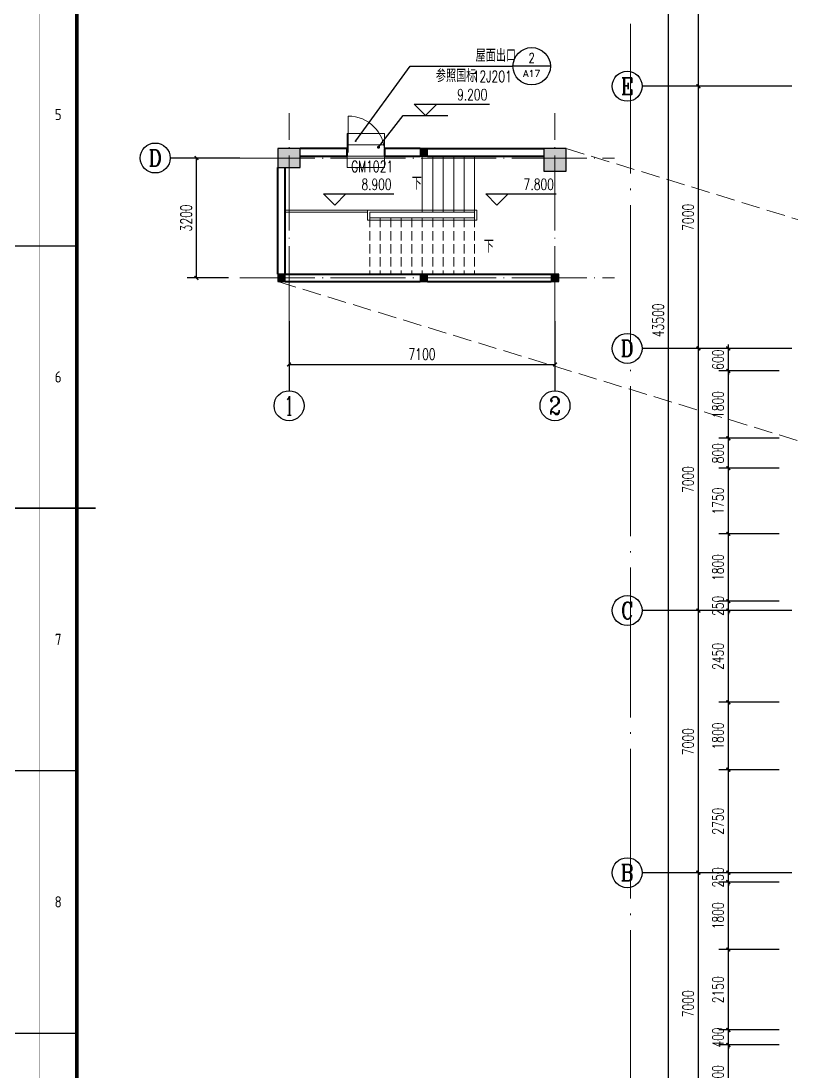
# Model space of a CAD drawing. Extents: x 238398 to 585159, y -66832 to 191741.
# Drawn here: x 483242 to 503826, y 49301 to 77339 of the extents above; entities that cross this region are included whole.
import ezdxf
from ezdxf.enums import TextEntityAlignment as Align

# ---------------------------------------------------------------- set-up
doc = ezdxf.new("R2010")
doc.units = 0
doc.header["$LTSCALE"] = 1000
doc.header["$MEASUREMENT"] = 0
doc.linetypes.add('DASH', pattern=[0.35, 0.25, -0.1])
doc.linetypes.add('DOTE', pattern=[2.42, 2, -0.2, 0.02, -0.2])
for name, color, linetype in [('AXIS', 3, 'Continuous'), ('AXIS_TEXT', 7, 'Continuous'), ('DIM_ELEV', 3, 'Continuous'), ('DIM_IDEN', 3, 'Continuous'), ('DIM_LEAD', 3, 'Continuous'), ('DIM_SYMB', 3, 'Continuous'), ('GZZ', 9, 'Continuous'), ('PUB_DIM', 76, 'Continuous'), ('WINDOW_TEXT', 7, 'Continuous')]:
    doc.layers.add(name, color=color, linetype=linetype)
for name, color, linetype, lineweight in [('COLUMN', 9, 'Continuous', 30), ('DOTE', 18, 'DOTE', 13), ('PUB_HATCH', 252, 'Continuous', 5), ('PUB_TEXT', 7, 'Continuous', 20), ('STAIR', 2, 'Continuous', 18), ('WALL', 4, 'Continuous', 40), ('WINDOW', 2, 'Continuous', 18), ('建筑虚线', 5, 'DASH', 15)]:
    doc.layers.add(name, color=color, linetype=linetype, lineweight=lineweight)
doc.styles.add('_TCH_AXIS', font='complex.shx', dxfattribs={"bigfont": 'gbcbig.shx'})
doc.styles.add('_TCH_DIM', font='SIMPLEX', dxfattribs={"bigfont": 'GBCBIG'})
doc.styles.add('_TCH_DIM_T3', font='SIMPLEX', dxfattribs={"width": 0.705882, "bigfont": 'GBCBIG'})
doc.styles.add('_TCH_LABEL', font='geditxt.shx', dxfattribs={"bigfont": 'hztxt1.shx'})
doc.styles.add('_TCH_WINDOW', font='geditxt.shx', dxfattribs={"bigfont": 'hztxt1.shx'})
doc.styles.add('COMPLEX', font='geditxt.shx')
doc.styles.get("Standard").update_dxf_attribs({"font": 'gbenor.shx', "bigfont": 'gbcbig.shx'})
doc.styles.add('TK', font='GEDITXT.SHX', dxfattribs={"width": 0.85, "height": 3.5, "bigfont": 'hztxt1.shx'})
doc.dimstyles.new('_TCH_ARCH&&100', dxfattribs={"dimtxt": 297.5, "dimasz": 100, "dimexe": 250, "dimexo": 300, "dimgap": 126.25, "dimtad": 1, "dimdec": 0, "dimzin": 0, "dimdsep": 46, "dimtxsty": '_TCH_DIM_T3', "dimblk": 'ARCHTICK', "dimcen": 0.09, "dimazin": 2, "dimtfac": 1, "dimtdec": 0, "dimtix": 1, "dimtmove": 2, "dimatfit": 3, "dimfxl": 1, "dimtolj": 1, "dimtzin": 0, "dimarcsym": 0})

# ---------------------------------------------------------------- blocks, each defined once
blk = doc.blocks.new('_AXISO')
blk.add_circle((0, 0), 0.5)
at = {"layer": 'AXIS_TEXT', "style": 'COMPLEX', "width": 1.041667}
blk.add_attdef('A', text='', height=0.56, dxfattribs=at).set_placement((-0.25, -0.28), (0.25, -0.28), align=Align.FIT)
blk = doc.blocks.new('_ArchTick')
at = {"color": 0, "linetype": 'ByBlock', "const_width": 0.4}
blk.add_lwpolyline([(-0.5, -0.5), (0.5, 0.5)], dxfattribs=at)
blk = doc.blocks.new('*D573')
at = {"layer": 'AXIS', "color": 0, "lineweight": -2, "transparency": 16777216}
for p, q in [((503526, 91096), (500276, 91096)), ((500526, 47596), (500526, 91096)), ((503526, 47596), (500276, 47596))]:
    blk.add_line(p, q, dxfattribs=at)
at = {"layer": 'Defpoints', "color": 0, "transparency": 16777216}
for p in [(500526, 91096), (503826, 91096), (503826, 47596)]:
    blk.add_point(p, dxfattribs=at)
at = {"layer": 'AXIS', "color": 0, "lineweight": -2, "transparency": 16777216, "xscale": 100, "yscale": 100, "zscale": 100}
for p, rotation in [((500526, 91096), 90), ((500526, 47596), 270)]:
    blk.add_blockref('_ArchTick', p, dxfattribs=dict(at, rotation=rotation))
at = {"layer": 'AXIS', "color": 0, "transparency": 16777216, "insert": (500251, 69346), "char_height": 297.5, "attachment_point": 5, "rotation": 90, "style": '_TCH_DIM_T3'}
blk.add_mtext('\\A1;43500', dxfattribs=at)
blk = doc.blocks.new('*D576')
at = {"layer": 'AXIS', "color": 0, "lineweight": -2, "transparency": 16777216}
for p, q in [((503526, 54596), (501076, 54596)), ((501326, 47596), (501326, 54596)), ((503526, 47596), (501076, 47596))]:
    blk.add_line(p, q, dxfattribs=at)
at = {"layer": 'Defpoints', "color": 0, "transparency": 16777216}
for p in [(501326, 54596), (503826, 54596), (503826, 47596)]:
    blk.add_point(p, dxfattribs=at)
at = {"layer": 'AXIS', "color": 0, "lineweight": -2, "transparency": 16777216, "xscale": 100, "yscale": 100, "zscale": 100}
for p, rotation in [((501326, 54596), 90), ((501326, 47596), 270)]:
    blk.add_blockref('_ArchTick', p, dxfattribs=dict(at, rotation=rotation))
at = {"layer": 'AXIS', "color": 0, "transparency": 16777216, "insert": (501051, 51096), "char_height": 297.5, "attachment_point": 5, "rotation": 90, "style": '_TCH_DIM_T3'}
blk.add_mtext('\\A1;7000', dxfattribs=at)
blk = doc.blocks.new('*D577')
at = {"layer": 'AXIS', "color": 0, "lineweight": -2, "transparency": 16777216}
for p, q in [((503526, 61596), (501076, 61596)), ((501326, 54596), (501326, 61596)), ((503526, 54596), (501076, 54596))]:
    blk.add_line(p, q, dxfattribs=at)
at = {"layer": 'Defpoints', "color": 0, "transparency": 16777216}
for p in [(501326, 61596), (503826, 61596), (503826, 54596)]:
    blk.add_point(p, dxfattribs=at)
at = {"layer": 'AXIS', "color": 0, "lineweight": -2, "transparency": 16777216, "xscale": 100, "yscale": 100, "zscale": 100}
for p, rotation in [((501326, 61596), 90), ((501326, 54596), 270)]:
    blk.add_blockref('_ArchTick', p, dxfattribs=dict(at, rotation=rotation))
at = {"layer": 'AXIS', "color": 0, "transparency": 16777216, "insert": (501051, 58096), "char_height": 297.5, "attachment_point": 5, "rotation": 90, "style": '_TCH_DIM_T3'}
blk.add_mtext('\\A1;7000', dxfattribs=at)
blk = doc.blocks.new('*D578')
at = {"layer": 'AXIS', "color": 0, "lineweight": -2, "transparency": 16777216}
for p, q in [((503526, 68596), (501076, 68596)), ((501326, 61596), (501326, 68596)), ((503526, 61596), (501076, 61596))]:
    blk.add_line(p, q, dxfattribs=at)
at = {"layer": 'Defpoints', "color": 0, "transparency": 16777216}
for p in [(501326, 68596), (503826, 68596), (503826, 61596)]:
    blk.add_point(p, dxfattribs=at)
at = {"layer": 'AXIS', "color": 0, "lineweight": -2, "transparency": 16777216, "xscale": 100, "yscale": 100, "zscale": 100}
for p, rotation in [((501326, 68596), 90), ((501326, 61596), 270)]:
    blk.add_blockref('_ArchTick', p, dxfattribs=dict(at, rotation=rotation))
at = {"layer": 'AXIS', "color": 0, "transparency": 16777216, "insert": (501051, 65096), "char_height": 297.5, "attachment_point": 5, "rotation": 90, "style": '_TCH_DIM_T3'}
blk.add_mtext('\\A1;7000', dxfattribs=at)
blk = doc.blocks.new('*D579')
at = {"layer": 'AXIS', "color": 0, "lineweight": -2, "transparency": 16777216}
for p, q in [((503526, 75596), (501076, 75596)), ((501326, 68596), (501326, 75596)), ((503526, 68596), (501076, 68596))]:
    blk.add_line(p, q, dxfattribs=at)
at = {"layer": 'Defpoints', "color": 0, "transparency": 16777216}
for p in [(501326, 75596), (503826, 75596), (503826, 68596)]:
    blk.add_point(p, dxfattribs=at)
at = {"layer": 'AXIS', "color": 0, "lineweight": -2, "transparency": 16777216, "xscale": 100, "yscale": 100, "zscale": 100}
for p, rotation in [((501326, 75596), 90), ((501326, 68596), 270)]:
    blk.add_blockref('_ArchTick', p, dxfattribs=dict(at, rotation=rotation))
at = {"layer": 'AXIS', "color": 0, "transparency": 16777216, "insert": (501051, 72096), "char_height": 297.5, "attachment_point": 5, "rotation": 90, "style": '_TCH_DIM_T3'}
blk.add_mtext('\\A1;7000', dxfattribs=at)
blk = doc.blocks.new('*D580')
at = {"layer": 'AXIS', "color": 0, "lineweight": -2, "transparency": 16777216}
for p, q in [((503526, 82596), (501076, 82596)), ((501326, 75596), (501326, 82596)), ((503526, 75596), (501076, 75596))]:
    blk.add_line(p, q, dxfattribs=at)
at = {"layer": 'Defpoints', "color": 0, "transparency": 16777216}
for p in [(501326, 82596), (503826, 82596), (503826, 75596)]:
    blk.add_point(p, dxfattribs=at)
at = {"layer": 'AXIS', "color": 0, "lineweight": -2, "transparency": 16777216, "xscale": 100, "yscale": 100, "zscale": 100}
for p, rotation in [((501326, 82596), 90), ((501326, 75596), 270)]:
    blk.add_blockref('_ArchTick', p, dxfattribs=dict(at, rotation=rotation))
at = {"layer": 'AXIS', "color": 0, "transparency": 16777216, "insert": (501051, 79096), "char_height": 297.5, "attachment_point": 5, "rotation": 90, "style": '_TCH_DIM_T3'}
blk.add_mtext('\\A1;7000', dxfattribs=at)
blk = doc.blocks.new('GEDI_WK_A1_V')
at = {"color": 3}
for p, q in [((0, 490.58), (10, 490.58)), ((584, 490.58), (594, 490.58)), ((0, 420.5), (10, 420.5)), ((584, 420.5), (594, 420.5)), ((0, 350.42), (10, 350.42)), ((584, 350.42), (594, 350.42)), ((0, 280.33), (10, 280.33)), ((584, 280.33), (594, 280.33))]:
    blk.add_line(p, q, dxfattribs=at)
for points, const_width in [([(0, 841), (0, 0), (594, 0), (594, 841)], 0.1), ([(10, 816), (10, 10), (584, 10), (584, 816)], 1)]:
    blk.add_lwpolyline(points, close=True, dxfattribs=dict(at, const_width=const_width))
at = {"color": 3, "const_width": 0.5}
for points in [[(0, 420.5), (15, 420.5)], [(579, 420.5), (594, 420.5)]]:
    blk.add_lwpolyline(points, dxfattribs=at)
at = {"color": 3}
for s, p in [('5', (5, 525.62)), ('6', (5, 455.54)), ('7', (5, 385.46)), ('8', (5, 315.38))]:
    blk.add_text(s, height=3, dxfattribs=at).set_placement(p, align=Align.MIDDLE)
blk = doc.blocks.new('CEEC_TK_A1_V')
blk.add_blockref('GEDI_WK_A1_V', (0, 0))
at = {"style": 'TK', "width": 0.85}
for tag, height, p in [('PROJECTNAME', 4.75, (529, 44)), ('PHASE', 4, (571, 44)), ('DRAWINGNAME', 4.75, (539, 31))]:
    blk.add_attdef(tag, text='', height=height, dxfattribs=at).set_placement(p, align=Align.MIDDLE_CENTER)
for tag, p, height in [('APPROVE', (416, 32.75), 3.5), ('DESIGN', (461, 32.75), 3.5), ('REVIEW1', (416, 25.75), 3.5), ('DRAW', (461, 25.75), 3.5), ('DRAWINGNUMBER', (511, 18.5), 4), ('REVIEW2', (416, 18.75), 3.5), ('PROPORTION', (461, 18.75), 3.5), ('CHECK', (416, 11.75), 3.5), ('DATE', (461, 11.75), 3.5), ('VERSION', (577, 11.75), 3.5)]:
    blk.add_attdef(tag, p, '', height=height, dxfattribs=at)
blk = doc.blocks.new('*D182')
at = {"layer": 'Defpoints', "color": 0, "transparency": 16777216}
for p in [(502126, 49996), (503780, 49996), (503780, 48196)]:
    blk.add_point(p, dxfattribs=at)
at = {"layer": 'PUB_DIM', "color": 0, "lineweight": -2, "transparency": 16777216}
for p, q in [((503480, 49996), (501876, 49996)), ((502126, 48196), (502126, 49996)), ((503480, 48196), (501876, 48196))]:
    blk.add_line(p, q, dxfattribs=at)
at = {"layer": 'PUB_DIM', "color": 0, "lineweight": -2, "transparency": 16777216, "xscale": 100, "yscale": 100, "zscale": 100}
for p, rotation in [((502126, 49996), 90), ((502126, 48196), 270)]:
    blk.add_blockref('_ArchTick', p, dxfattribs=dict(at, rotation=rotation))
at = {"layer": 'PUB_DIM', "color": 0, "transparency": 16777216, "insert": (501851, 49096), "char_height": 297.5, "attachment_point": 5, "rotation": 90, "style": '_TCH_DIM_T3'}
blk.add_mtext('\\A1;1800', dxfattribs=at)
blk = doc.blocks.new('*D183')
at = {"layer": 'Defpoints', "color": 0, "transparency": 16777216}
for p in [(502126, 50396), (503780, 50396), (503780, 49996)]:
    blk.add_point(p, dxfattribs=at)
at = {"layer": 'PUB_DIM', "color": 0, "lineweight": -2, "transparency": 16777216}
for p, q in [((502126, 50396), (502126, 50496)), ((503480, 50396), (501876, 50396)), ((502126, 49996), (502126, 50396)), ((503480, 49996), (501876, 49996)), ((502126, 49996), (502126, 49896))]:
    blk.add_line(p, q, dxfattribs=at)
at = {"layer": 'PUB_DIM', "color": 0, "lineweight": -2, "transparency": 16777216, "xscale": 100, "yscale": 100, "zscale": 100}
for p, rotation in [((502126, 50396), 270), ((502126, 49996), 90)]:
    blk.add_blockref('_ArchTick', p, dxfattribs=dict(at, rotation=rotation))
at = {"layer": 'PUB_DIM', "color": 0, "transparency": 16777216, "insert": (501851, 50196), "char_height": 297.5, "attachment_point": 5, "rotation": 90, "style": '_TCH_DIM_T3'}
blk.add_mtext('\\A1;400', dxfattribs=at)
blk = doc.blocks.new('*D184')
at = {"layer": 'Defpoints', "color": 0, "transparency": 16777216}
for p in [(502126, 52546), (503780, 52546), (503780, 50396)]:
    blk.add_point(p, dxfattribs=at)
at = {"layer": 'PUB_DIM', "color": 0, "lineweight": -2, "transparency": 16777216}
for p, q in [((503480, 52546), (501876, 52546)), ((502126, 50396), (502126, 52546)), ((503480, 50396), (501876, 50396))]:
    blk.add_line(p, q, dxfattribs=at)
at = {"layer": 'PUB_DIM', "color": 0, "lineweight": -2, "transparency": 16777216, "xscale": 100, "yscale": 100, "zscale": 100}
for p, rotation in [((502126, 52546), 90), ((502126, 50396), 270)]:
    blk.add_blockref('_ArchTick', p, dxfattribs=dict(at, rotation=rotation))
at = {"layer": 'PUB_DIM', "color": 0, "transparency": 16777216, "insert": (501851, 51471), "char_height": 297.5, "attachment_point": 5, "rotation": 90, "style": '_TCH_DIM_T3'}
blk.add_mtext('\\A1;2150', dxfattribs=at)
blk = doc.blocks.new('*D185')
at = {"layer": 'Defpoints', "color": 0, "transparency": 16777216}
for p in [(502126, 54346), (503780, 54346), (503780, 52546)]:
    blk.add_point(p, dxfattribs=at)
at = {"layer": 'PUB_DIM', "color": 0, "lineweight": -2, "transparency": 16777216}
for p, q in [((503480, 54346), (501876, 54346)), ((502126, 52546), (502126, 54346)), ((503480, 52546), (501876, 52546))]:
    blk.add_line(p, q, dxfattribs=at)
at = {"layer": 'PUB_DIM', "color": 0, "lineweight": -2, "transparency": 16777216, "xscale": 100, "yscale": 100, "zscale": 100}
for p, rotation in [((502126, 54346), 90), ((502126, 52546), 270)]:
    blk.add_blockref('_ArchTick', p, dxfattribs=dict(at, rotation=rotation))
at = {"layer": 'PUB_DIM', "color": 0, "transparency": 16777216, "insert": (501851, 53446), "char_height": 297.5, "attachment_point": 5, "rotation": 90, "style": '_TCH_DIM_T3'}
blk.add_mtext('\\A1;1800', dxfattribs=at)
blk = doc.blocks.new('*D186')
at = {"layer": 'Defpoints', "color": 0, "transparency": 16777216}
for p in [(502126, 54596), (503780, 54596), (503780, 54346)]:
    blk.add_point(p, dxfattribs=at)
at = {"layer": 'PUB_DIM', "color": 0, "lineweight": -2, "transparency": 16777216}
for p, q in [((502126, 54596), (502126, 54696)), ((503480, 54596), (501876, 54596)), ((502126, 54346), (502126, 54596)), ((503480, 54346), (501876, 54346)), ((502126, 54346), (502126, 54246))]:
    blk.add_line(p, q, dxfattribs=at)
at = {"layer": 'PUB_DIM', "color": 0, "lineweight": -2, "transparency": 16777216, "xscale": 100, "yscale": 100, "zscale": 100}
for p, rotation in [((502126, 54596), 270), ((502126, 54346), 90)]:
    blk.add_blockref('_ArchTick', p, dxfattribs=dict(at, rotation=rotation))
at = {"layer": 'PUB_DIM', "color": 0, "transparency": 16777216, "insert": (501851, 54471), "char_height": 297.5, "attachment_point": 5, "rotation": 90, "style": '_TCH_DIM_T3'}
blk.add_mtext('\\A1;250', dxfattribs=at)
blk = doc.blocks.new('*D187')
at = {"layer": 'Defpoints', "color": 0, "transparency": 16777216}
for p in [(502126, 57346), (503780, 57346), (503780, 54596)]:
    blk.add_point(p, dxfattribs=at)
at = {"layer": 'PUB_DIM', "color": 0, "lineweight": -2, "transparency": 16777216}
for p, q in [((503480, 57346), (501876, 57346)), ((502126, 54596), (502126, 57346)), ((503480, 54596), (501876, 54596))]:
    blk.add_line(p, q, dxfattribs=at)
at = {"layer": 'PUB_DIM', "color": 0, "lineweight": -2, "transparency": 16777216, "xscale": 100, "yscale": 100, "zscale": 100}
for p, rotation in [((502126, 57346), 90), ((502126, 54596), 270)]:
    blk.add_blockref('_ArchTick', p, dxfattribs=dict(at, rotation=rotation))
at = {"layer": 'PUB_DIM', "color": 0, "transparency": 16777216, "insert": (501851, 55971), "char_height": 297.5, "attachment_point": 5, "rotation": 90, "style": '_TCH_DIM_T3'}
blk.add_mtext('\\A1;2750', dxfattribs=at)
blk = doc.blocks.new('*D188')
at = {"layer": 'Defpoints', "color": 0, "transparency": 16777216}
for p in [(502126, 59146), (503780, 59146), (503780, 57346)]:
    blk.add_point(p, dxfattribs=at)
at = {"layer": 'PUB_DIM', "color": 0, "lineweight": -2, "transparency": 16777216}
for p, q in [((503480, 59146), (501876, 59146)), ((502126, 57346), (502126, 59146)), ((503480, 57346), (501876, 57346))]:
    blk.add_line(p, q, dxfattribs=at)
at = {"layer": 'PUB_DIM', "color": 0, "lineweight": -2, "transparency": 16777216, "xscale": 100, "yscale": 100, "zscale": 100}
for p, rotation in [((502126, 59146), 90), ((502126, 57346), 270)]:
    blk.add_blockref('_ArchTick', p, dxfattribs=dict(at, rotation=rotation))
at = {"layer": 'PUB_DIM', "color": 0, "transparency": 16777216, "insert": (501851, 58246), "char_height": 297.5, "attachment_point": 5, "rotation": 90, "style": '_TCH_DIM_T3'}
blk.add_mtext('\\A1;1800', dxfattribs=at)
blk = doc.blocks.new('*D189')
at = {"layer": 'Defpoints', "color": 0, "transparency": 16777216}
for p in [(502126, 61596), (503780, 61596), (503780, 59146)]:
    blk.add_point(p, dxfattribs=at)
at = {"layer": 'PUB_DIM', "color": 0, "lineweight": -2, "transparency": 16777216}
for p, q in [((503480, 61596), (501876, 61596)), ((502126, 59146), (502126, 61596)), ((503480, 59146), (501876, 59146))]:
    blk.add_line(p, q, dxfattribs=at)
at = {"layer": 'PUB_DIM', "color": 0, "lineweight": -2, "transparency": 16777216, "xscale": 100, "yscale": 100, "zscale": 100}
for p, rotation in [((502126, 61596), 90), ((502126, 59146), 270)]:
    blk.add_blockref('_ArchTick', p, dxfattribs=dict(at, rotation=rotation))
at = {"layer": 'PUB_DIM', "color": 0, "transparency": 16777216, "insert": (501851, 60371), "char_height": 297.5, "attachment_point": 5, "rotation": 90, "style": '_TCH_DIM_T3'}
blk.add_mtext('\\A1;2450', dxfattribs=at)
blk = doc.blocks.new('*D190')
at = {"layer": 'Defpoints', "color": 0, "transparency": 16777216}
for p in [(502126, 61846), (503780, 61846), (503780, 61596)]:
    blk.add_point(p, dxfattribs=at)
at = {"layer": 'PUB_DIM', "color": 0, "lineweight": -2, "transparency": 16777216}
for p, q in [((503480, 61846), (501876, 61846)), ((502126, 61846), (502126, 61946)), ((502126, 61596), (502126, 61846)), ((503480, 61596), (501876, 61596)), ((502126, 61596), (502126, 61496))]:
    blk.add_line(p, q, dxfattribs=at)
at = {"layer": 'PUB_DIM', "color": 0, "lineweight": -2, "transparency": 16777216, "xscale": 100, "yscale": 100, "zscale": 100}
for p, rotation in [((502126, 61846), 270), ((502126, 61596), 90)]:
    blk.add_blockref('_ArchTick', p, dxfattribs=dict(at, rotation=rotation))
at = {"layer": 'PUB_DIM', "color": 0, "transparency": 16777216, "insert": (501851, 61721), "char_height": 297.5, "attachment_point": 5, "rotation": 90, "style": '_TCH_DIM_T3'}
blk.add_mtext('\\A1;250', dxfattribs=at)
blk = doc.blocks.new('*D191')
at = {"layer": 'Defpoints', "color": 0, "transparency": 16777216}
for p in [(502126, 63646), (503780, 63646), (503780, 61846)]:
    blk.add_point(p, dxfattribs=at)
at = {"layer": 'PUB_DIM', "color": 0, "lineweight": -2, "transparency": 16777216}
for p, q in [((503480, 63646), (501876, 63646)), ((502126, 61846), (502126, 63646)), ((503480, 61846), (501876, 61846))]:
    blk.add_line(p, q, dxfattribs=at)
at = {"layer": 'PUB_DIM', "color": 0, "lineweight": -2, "transparency": 16777216, "xscale": 100, "yscale": 100, "zscale": 100}
for p, rotation in [((502126, 63646), 90), ((502126, 61846), 270)]:
    blk.add_blockref('_ArchTick', p, dxfattribs=dict(at, rotation=rotation))
at = {"layer": 'PUB_DIM', "color": 0, "transparency": 16777216, "insert": (501851, 62746), "char_height": 297.5, "attachment_point": 5, "rotation": 90, "style": '_TCH_DIM_T3'}
blk.add_mtext('\\A1;1800', dxfattribs=at)
blk = doc.blocks.new('*D192')
at = {"layer": 'Defpoints', "color": 0, "transparency": 16777216}
for p in [(502126, 65396), (503780, 65396), (503780, 63646)]:
    blk.add_point(p, dxfattribs=at)
at = {"layer": 'PUB_DIM', "color": 0, "lineweight": -2, "transparency": 16777216}
for p, q in [((503480, 65396), (501876, 65396)), ((502126, 63646), (502126, 65396)), ((503480, 63646), (501876, 63646))]:
    blk.add_line(p, q, dxfattribs=at)
at = {"layer": 'PUB_DIM', "color": 0, "lineweight": -2, "transparency": 16777216, "xscale": 100, "yscale": 100, "zscale": 100}
for p, rotation in [((502126, 65396), 90), ((502126, 63646), 270)]:
    blk.add_blockref('_ArchTick', p, dxfattribs=dict(at, rotation=rotation))
at = {"layer": 'PUB_DIM', "color": 0, "transparency": 16777216, "insert": (501851, 64521), "char_height": 297.5, "attachment_point": 5, "rotation": 90, "style": '_TCH_DIM_T3'}
blk.add_mtext('\\A1;1750', dxfattribs=at)
blk = doc.blocks.new('*D193')
at = {"layer": 'Defpoints', "color": 0, "transparency": 16777216}
for p in [(502126, 66196), (503780, 66196), (503780, 65396)]:
    blk.add_point(p, dxfattribs=at)
at = {"layer": 'PUB_DIM', "color": 0, "lineweight": -2, "transparency": 16777216}
for p, q in [((503480, 66196), (501876, 66196)), ((502126, 65396), (502126, 66196)), ((503480, 65396), (501876, 65396))]:
    blk.add_line(p, q, dxfattribs=at)
at = {"layer": 'PUB_DIM', "color": 0, "lineweight": -2, "transparency": 16777216, "xscale": 100, "yscale": 100, "zscale": 100}
for p, rotation in [((502126, 66196), 90), ((502126, 65396), 270)]:
    blk.add_blockref('_ArchTick', p, dxfattribs=dict(at, rotation=rotation))
at = {"layer": 'PUB_DIM', "color": 0, "transparency": 16777216, "insert": (501851, 65796), "char_height": 297.5, "attachment_point": 5, "rotation": 90, "style": '_TCH_DIM_T3'}
blk.add_mtext('\\A1;800', dxfattribs=at)
blk = doc.blocks.new('*D194')
at = {"layer": 'Defpoints', "color": 0, "transparency": 16777216}
for p in [(502126, 67996), (503780, 67996), (503780, 66196)]:
    blk.add_point(p, dxfattribs=at)
at = {"layer": 'PUB_DIM', "color": 0, "lineweight": -2, "transparency": 16777216}
for p, q in [((503480, 67996), (501876, 67996)), ((502126, 66196), (502126, 67996)), ((503480, 66196), (501876, 66196))]:
    blk.add_line(p, q, dxfattribs=at)
at = {"layer": 'PUB_DIM', "color": 0, "lineweight": -2, "transparency": 16777216, "xscale": 100, "yscale": 100, "zscale": 100}
for p, rotation in [((502126, 67996), 90), ((502126, 66196), 270)]:
    blk.add_blockref('_ArchTick', p, dxfattribs=dict(at, rotation=rotation))
at = {"layer": 'PUB_DIM', "color": 0, "transparency": 16777216, "insert": (501851, 67096), "char_height": 297.5, "attachment_point": 5, "rotation": 90, "style": '_TCH_DIM_T3'}
blk.add_mtext('\\A1;1800', dxfattribs=at)
blk = doc.blocks.new('*D195')
at = {"layer": 'Defpoints', "color": 0, "transparency": 16777216}
for p in [(502126, 68596), (503780, 68596), (503780, 67996)]:
    blk.add_point(p, dxfattribs=at)
at = {"layer": 'PUB_DIM', "color": 0, "lineweight": -2, "transparency": 16777216}
for p, q in [((502126, 68596), (502126, 68696)), ((503480, 68596), (501876, 68596)), ((502126, 67996), (502126, 68596)), ((503480, 67996), (501876, 67996)), ((502126, 67996), (502126, 67896))]:
    blk.add_line(p, q, dxfattribs=at)
at = {"layer": 'PUB_DIM', "color": 0, "lineweight": -2, "transparency": 16777216, "xscale": 100, "yscale": 100, "zscale": 100}
for p, rotation in [((502126, 68596), 270), ((502126, 67996), 90)]:
    blk.add_blockref('_ArchTick', p, dxfattribs=dict(at, rotation=rotation))
at = {"layer": 'PUB_DIM', "color": 0, "transparency": 16777216, "insert": (501851, 68296), "char_height": 297.5, "attachment_point": 5, "rotation": 90, "style": '_TCH_DIM_T3'}
blk.add_mtext('\\A1;600', dxfattribs=at)
blk = doc.blocks.new('*D196')
at = {"layer": 'AXIS', "color": 0, "lineweight": -2, "transparency": 16777216}
for p, q in [((490398, 69027), (490398, 67916)), ((497498, 69027), (497498, 67916)), ((490398, 68166), (497498, 68166))]:
    blk.add_line(p, q, dxfattribs=at)
at = {"layer": 'Defpoints', "color": 0, "transparency": 16777216}
for p in [(490398, 69327), (497498, 69327), (497498, 68166)]:
    blk.add_point(p, dxfattribs=at)
at = {"layer": 'AXIS', "color": 0, "lineweight": -2, "transparency": 16777216, "xscale": 100, "yscale": 100, "zscale": 100, "rotation": 180}
blk.add_blockref('_ArchTick', (490398, 68166), dxfattribs=at)
at = {"layer": 'AXIS', "color": 0, "lineweight": -2, "transparency": 16777216, "xscale": 100, "yscale": 100, "zscale": 100}
blk.add_blockref('_ArchTick', (497498, 68166), dxfattribs=at)
at = {"layer": 'AXIS', "color": 0, "transparency": 16777216, "insert": (493948, 68441), "char_height": 297.5, "attachment_point": 5, "style": '_TCH_DIM_T3'}
blk.add_mtext('\\A1;7100', dxfattribs=at)
blk = doc.blocks.new('*D232')
at = {"layer": 'AXIS', "color": 0, "lineweight": -2, "transparency": 16777216}
for p, q in [((488785, 73680), (487675, 73680)), ((487925, 70480), (487925, 73680)), ((488785, 70480), (487675, 70480))]:
    blk.add_line(p, q, dxfattribs=at)
at = {"layer": 'Defpoints', "color": 0, "transparency": 16777216}
for p in [(487925, 73680), (489085, 73680), (489085, 70480)]:
    blk.add_point(p, dxfattribs=at)
at = {"layer": 'AXIS', "color": 0, "lineweight": -2, "transparency": 16777216, "xscale": 100, "yscale": 100, "zscale": 100}
for p, rotation in [((487925, 73680), 90), ((487925, 70480), 270)]:
    blk.add_blockref('_ArchTick', p, dxfattribs=dict(at, rotation=rotation))
at = {"layer": 'AXIS', "color": 0, "transparency": 16777216, "insert": (487650, 72080), "char_height": 297.5, "attachment_point": 5, "rotation": 90, "style": '_TCH_DIM_T3'}
blk.add_mtext('\\A1;3200', dxfattribs=at)
blk = doc.blocks.new('_FZH')
blk.add_lwpolyline([(-0.5, -0.5), (0.5, -0.5), (0.5, 0.5), (-0.5, 0.5)], close=True)
at = {"layer": 'PUB_HATCH'}
blk.add_solid([(-0.5, -0.5), (0.5, -0.5), (-0.5, 0.5), (0.5, 0.5)], dxfattribs=at)
blk = doc.blocks.new('$DorLib2D$00000003')
blk.add_line((0.47, 0), (0.47, 0.97))
at = {"lineweight": 13}
blk.add_arc((0.47, 0), 0.97, 90, 180, dxfattribs=at)
blk = doc.blocks.new('zw3')
at = {"layer": 'AXIS'}
for p, q in [((503825.6, 75596.1), (499825.6, 75596.1)), ((503825.6, 68596.1), (499825.6, 68596.1)), ((503825.6, 61596.1), (499825.6, 61596.1)), ((503825.6, 54596.1), (499825.6, 54596.1))]:
    blk.add_line(p, q, dxfattribs=at)
at = {"layer": 'DOTE', "ltscale": 2}
blk.add_line((499514, 96624.2), (499514, 38833.1), dxfattribs=at)
at = {"layer": 'AXIS'}
ref = blk.add_blockref('_AXISO', (499425.6, 75596.1), dxfattribs=dict(at, xscale=800, yscale=800, zscale=800))
ref.add_attrib('A', 'E', dxfattribs={"layer": 'AXIS_TEXT', "height": 445.4, "style": '_TCH_AXIS'}).set_placement((499255.9, 75373.4), (499595.3, 75373.4), align=Align.FIT)
ref = blk.add_blockref('_AXISO', (499425.6, 68596.1), dxfattribs=dict(at, xscale=800, yscale=800, zscale=800))
ref.add_attrib('A', 'D', dxfattribs={"layer": 'AXIS_TEXT', "height": 435.3, "style": '_TCH_AXIS'}).set_placement((499249.4, 68378.5), (499601.7, 68378.5), align=Align.FIT)
ref = blk.add_blockref('_AXISO', (499425.6, 61596.1), dxfattribs=dict(at, xscale=800, yscale=800, zscale=800))
ref.add_attrib('A', 'C', dxfattribs={"layer": 'AXIS_TEXT', "height": 455.7, "style": '_TCH_AXIS'}).set_placement((499262.8, 61368.3), (499588.3, 61368.3), align=Align.FIT)
ref = blk.add_blockref('_AXISO', (499425.6, 54596.1), dxfattribs=dict(at, xscale=800, yscale=800, zscale=800))
ref.add_attrib('A', 'B', dxfattribs={"layer": 'AXIS_TEXT', "height": 435.3, "style": '_TCH_AXIS'}).set_placement((499249.4, 54378.5), (499601.7, 54378.5), align=Align.FIT)
for p1, p2, distance, picture, middle in [((503825.6, 47596.1), (503825.6, 91096.1), 3300, '*D573', (500250.6, 69346.1)), ((503825.6, 75596.1), (503825.6, 82596.1), 2500, '*D580', (501050.6, 79096.1)), ((503825.6, 68596.1), (503825.6, 75596.1), 2500, '*D579', (501050.6, 72096.1)), ((503825.6, 61596.1), (503825.6, 68596.1), 2500, '*D578', (501050.6, 65096.1)), ((503825.6, 54596.1), (503825.6, 61596.1), 2500, '*D577', (501050.6, 58096.1)), ((503825.6, 47596.1), (503825.6, 54596.1), 2500, '*D576', (501050.6, 51096.1))]:
    dim = blk.add_aligned_dim(p1=p1, p2=p2, distance=distance, dimstyle='_TCH_ARCH&&100', dxfattribs=at)
    dim.commit()
    dim.dimension.update_dxf_attribs({"geometry": picture, "text_midpoint": middle})

msp = doc.modelspace()

# ---------------------------------------------------------------- hatches: boundary and pattern name
at = {"layer": 'PUB_HATCH'}
for points in [[(490698.2, 73430.2), (490698.2, 73930.2), (490098.2, 73930.2), (490098.2, 73430.2)], [(497798.2, 73330.2), (497798.2, 73930.2), (497198.2, 73930.2), (497198.2, 73330.2)]]:
    msp.add_hatch(color=256, dxfattribs=at).paths.add_polyline_path(points)

# ---------------------------------------------------------------- linework, layer by layer
at = {"layer": 'AXIS'}
for p, q in [((489085.2, 73680.2), (487224.8, 73680.2)), ((490398.2, 69326.9), (490398.2, 67466.5)), ((497498.2, 69326.9), (497498.2, 67466.5))]:
    msp.add_line(p, q, dxfattribs=at)
for centre in [(486824.8, 73680.2), (490398.2, 67066.5), (497498.2, 67066.5)]:
    msp.add_circle(centre, 400, dxfattribs=at)
at = {"layer": 'COLUMN'}
for p, q in [((490698.2, 73930.2), (490098.2, 73930.2)), ((490098.2, 73930.2), (490098.2, 73430.2)), ((490698.2, 73430.2), (490698.2, 73930.2)), ((497798.2, 73930.2), (497198.2, 73930.2)), ((497198.2, 73930.2), (497198.2, 73330.2)), ((497798.2, 73330.2), (497798.2, 73930.2)), ((490098.2, 73430.2), (490698.2, 73430.2)), ((497198.2, 73330.2), (497798.2, 73330.2))]:
    msp.add_line(p, q, dxfattribs=at)
at = {"layer": 'DIM_ELEV'}
for p, q in [((494039.7, 74817.6), (493739.7, 75117.6)), ((493739.7, 75117.6), (495753.2, 75117.6)), ((494039.7, 74817.6), (494339.7, 75117.6)), ((491616.7, 72422.5), (491316.7, 72722.5)), ((491316.7, 72722.5), (493197.9, 72722.5)), ((491616.7, 72422.5), (491916.7, 72722.5)), ((495948.7, 72422.5), (495648.7, 72722.5)), ((495648.7, 72722.5), (497529.8, 72722.5)), ((495948.7, 72422.5), (496248.7, 72722.5))]:
    msp.add_line(p, q, dxfattribs=at)
at = {"layer": 'DIM_IDEN'}
for p, q in [((492184, 74136.8), (493629.5, 76130)), ((493629.5, 76130), (496376, 76130)), ((497376, 76130), (496376, 76130))]:
    msp.add_line(p, q, dxfattribs=at)
for centre, radius in [((496876, 76130), 500), ((492178.6, 74129.3), 9.34)]:
    msp.add_circle(centre, radius, dxfattribs=at)
at = {"layer": 'DIM_LEAD'}
for p, q in [((492787.2, 73967.6), (493445.2, 74817.6)), ((493445.2, 74817.6), (494634.2, 74817.6))]:
    msp.add_line(p, q, dxfattribs=at)
at = {"layer": 'DIM_LEAD', "const_width": 40}
msp.add_lwpolyline([(492775, 73951.8, 1), (492799.5, 73983.4, 1)], format="xyb", close=True, dxfattribs=at)
at = {"layer": 'DIM_SYMB'}
msp.add_lwpolyline([(493968.5, 73010.2, 0, 0, 0), (495053.2, 73010.2, 80, 0, 0), (495353.2, 73010.2, 0, 0, 0)], format="xyseb", dxfattribs=at)
at = {"layer": 'DIM_SYMB', "linetype": 'DASH'}
msp.add_lwpolyline([(495493.2, 71330.2, 0, 0, 0), (491425.7, 71330.2, 0, 0, 0), (491425.7, 71515.8, 0, 0, 0), (491425.7, 71930.2, 80, 0, 0), (491425.7, 72230.2, 0, 0, 0)], format="xyseb", dxfattribs=at)
at = {"layer": 'DOTE'}
msp.add_line((489085.2, 73680.2), (499090.7, 73680.2), dxfattribs=at)
at = {"layer": 'DOTE', "color": 149}
msp.add_line((489085.2, 70480.2), (499090.7, 70480.2), dxfattribs=at)
at = {"layer": 'DOTE'}
for points in [[(490398.2, 69326.9), (490398.2, 74879.7)], [(497498.2, 69326.9), (497498.2, 74879.7)]]:
    msp.add_lwpolyline(points, dxfattribs=at)
at = {"layer": 'STAIR'}
for p, q in [((493953.2, 72230.2), (493953.2, 73730.2)), ((495353.2, 73730.2), (494098.2, 73730.2)), ((494233.2, 72230.2), (494233.2, 73730.2)), ((494513.2, 72230.2), (494513.2, 73730.2)), ((494793.2, 72230.2), (494793.2, 73730.2)), ((495073.2, 72230.2), (495073.2, 73730.2)), ((495353.2, 72230.2), (495353.2, 73730.2)), ((495353.2, 72290.2), (492493.2, 72290.2)), ((492493.2, 72290.2), (492493.2, 72020.2)), ((495353.2, 72230.2), (492553.2, 72230.2)), ((492553.2, 72230.2), (492553.2, 72080.2)), ((492553.2, 72080.2), (495353.2, 72080.2)), ((495353.2, 72230.2), (493953.2, 72230.2)), ((495353.2, 72080.2), (495353.2, 72290.2)), ((495353.2, 72230.2), (495353.2, 72290.2)), ((495353.2, 72290.2), (495413.2, 72290.2)), ((495353.2, 72230.2), (495353.2, 72080.2)), ((495413.2, 72020.2), (495413.2, 72290.2)), ((492493.2, 72020.2), (495413.2, 72020.2))]:
    msp.add_line(p, q, dxfattribs=at)
at = {"layer": 'STAIR', "linetype": 'DASH'}
for p, q in [((492553.2, 72080.2), (495353.2, 72080.2)), ((492553.2, 72080.2), (492553.2, 70580.2)), ((492833.2, 72080.2), (492833.2, 70580.2)), ((493113.2, 72080.2), (493113.2, 70580.2)), ((493393.2, 72080.2), (493393.2, 70580.2)), ((493673.2, 72080.2), (493673.2, 70580.2)), ((493953.2, 72080.2), (493953.2, 70580.2)), ((494233.2, 72080.2), (494233.2, 70580.2)), ((494513.2, 72080.2), (494513.2, 70580.2)), ((494793.2, 72080.2), (494793.2, 70580.2)), ((495073.2, 72080.2), (495073.2, 70580.2)), ((495353.2, 72080.2), (495353.2, 70580.2)), ((492553.2, 70580.2), (495353.2, 70580.2))]:
    msp.add_line(p, q, dxfattribs=at)
at = {"layer": 'STAIR'}
for points in [[(491948.2, 74030.2), (491948.2, 74330.2), (492948.2, 74330.2), (492948.2, 74030.2)], [(491948.2, 73730.2), (491948.2, 74030.2), (492948.2, 74030.2), (492948.2, 73730.2)], [(491948.2, 73430.2), (491948.2, 73730.2), (492948.2, 73730.2), (492948.2, 73430.2)]]:
    msp.add_lwpolyline(points, close=True, dxfattribs=at)
for points in [[(490298.2, 73430.2), (490298.2, 72290.2)], [(490398.2, 73430.2), (490398.2, 72290.2)], [(490298.2, 72290.2), (492493.2, 72290.2)], [(492493.2, 72230.2), (490298.2, 72230.2)]]:
    msp.add_lwpolyline(points, dxfattribs=at)
at = {"layer": 'WALL'}
for p, q in [((491948.2, 73930.2), (490698.2, 73930.2)), ((491948.2, 73730.2), (491948.2, 73930.2)), ((493898.2, 73930.2), (492948.2, 73930.2)), ((492948.2, 73930.2), (492948.2, 73730.2)), ((494098.2, 73930.2), (497198.2, 73930.2)), ((490698.2, 73730.2), (491948.2, 73730.2)), ((492948.2, 73730.2), (493898.2, 73730.2)), ((494098.2, 73730.2), (497198.2, 73730.2)), ((490098.2, 70580.2), (490098.2, 73430.2)), ((490298.2, 70580.2), (490298.2, 73430.2)), ((490298.2, 70580.2), (493898.2, 70580.2)), ((490298.2, 70380.2), (493898.2, 70380.2)), ((494098.2, 70580.2), (497398.2, 70580.2)), ((494098.2, 70380.2), (497398.2, 70380.2))]:
    msp.add_line(p, q, dxfattribs=at)
at = {"layer": '建筑虚线', "ltscale": 2}
for points in [[(497798.2, 73930.2), (514414, 68846.1)], [(490098.2, 70380.2), (506714, 65296.1)]]:
    msp.add_lwpolyline(points, dxfattribs=at)

# ---------------------------------------------------------------- block references
at = {"xscale": 100, "yscale": 100, "zscale": 100}
for p in [(424334.5, 22280.2), (483734.5, 22280.2)]:
    msp.add_blockref('CEEC_TK_A1_V', p, dxfattribs=at)
msp.add_blockref('zw3', (0, 0))
at = {"layer": 'GZZ', "xscale": 200, "yscale": 200, "zscale": 200}
for p in [(493998.2, 73830.2), (490198.2, 70480.2), (493998.2, 70480.2), (497498.2, 70480.2)]:
    msp.add_blockref('_FZH', p, dxfattribs=at)
at = {"layer": 'WINDOW'}
ref = msp.add_blockref('$DorLib2D$00000003', (492448.2, 73830.2), dxfattribs=dict(at, xscale=-1000, yscale=1000, zscale=-1000))
ref.add_attrib('A', 'GM1021', (492052.7, 73306.4), dxfattribs={"layer": 'WINDOW_TEXT', "height": 297.5, "style": '_TCH_WINDOW', "width": 0.705882})

# ---------------------------------------------------------------- texts
at = {"layer": 'AXIS_TEXT', "style": '_TCH_AXIS'}
for s, height, p, p2 in [('D', 435.3, (486648.7, 73462.6), (487001, 73462.6)), ('1', 514.7, (490287.9, 66809.1), (490508.5, 66809.1)), ('2', 465.9, (497342.9, 66833.5), (497653.6, 66833.5))]:
    msp.add_text(s, height=height, dxfattribs=at).set_placement(p, p2, align=Align.FIT)
at = {"layer": 'PUB_TEXT', "style": '_TCH_DIM'}
for s, height, p in [('屋面出口', 337.59, (495377.3, 76249.8)), ('参照国标', 337.59, (494318, 75708.5)), ('下', 337.6, (493673.6, 72835.2))]:
    msp.add_text(s, height=height, dxfattribs=at).set_placement(p)
at = {"layer": 'PUB_TEXT', "style": '_TCH_LABEL', "width": 1.428571}
for s, height, p, p2 in [('2', 261, (496789, 76222.5), (496963, 76222.5)), ('A17', 177.3, (496648, 75845.6), (497103.9, 75845.6))]:
    msp.add_text(s, height=height, dxfattribs=at).set_placement(p, p2, align=Align.FIT)
at = {"layer": 'PUB_TEXT', "style": '_TCH_DIM', "width": 0.705882}
for s, p in [('12J201', (495301, 75708.5)), ('9.200', (494883.2, 75222.6)), ('8.900', (492327.9, 72827.5)), ('7.800', (496659.8, 72827.5))]:
    msp.add_text(s, height=297.5, dxfattribs=at).set_placement(p)
at = {"layer": 'PUB_TEXT', "linetype": 'DASH', "style": '_TCH_DIM'}
msp.add_text('下', height=337.6, dxfattribs=at).set_placement((495598.2, 71155.2))

# ---------------------------------------------------------------- dimensions: what is measured, and where the dimension line sits
at = {"layer": 'AXIS'}
for p1, p2, distance, picture, middle in [((489085.2, 70480.2), (489085.2, 73680.2), 1160.4, '*D232', (487649.8, 72080.2)), ((490398.2, 69326.9), (497498.2, 69326.9), -1160.4, '*D196', (493948.2, 68441.5))]:
    dim = msp.add_aligned_dim(p1=p1, p2=p2, distance=distance, dimstyle='_TCH_ARCH&&100', dxfattribs=at)
    dim.commit()
    dim.dimension.update_dxf_attribs({"geometry": picture, "text_midpoint": middle})
at = {"layer": 'PUB_DIM'}
for p1, p2, picture, middle in [((503779.7, 67996.3), (503779.7, 68596.1), '*D195', (501850.6, 68296.2)), ((503779.7, 66196.3), (503779.7, 67996.3), '*D194', (501850.6, 67096.3)), ((503779.7, 65396.1), (503779.7, 66196.3), '*D193', (501850.6, 65796.2)), ((503779.7, 63646.1), (503779.7, 65396.1), '*D192', (501850.6, 64521.1)), ((503779.7, 61846.1), (503779.7, 63646.1), '*D191', (501850.6, 62746.1)), ((503779.7, 61596.1), (503779.7, 61846.1), '*D190', (501850.6, 61721.1)), ((503779.7, 59146.1), (503779.7, 61596.1), '*D189', (501850.6, 60371.1)), ((503779.7, 57346.1), (503779.7, 59146.1), '*D188', (501850.6, 58246.1)), ((503779.7, 54596.1), (503779.7, 57346.1), '*D187', (501850.6, 55971.1)), ((503779.7, 54346.1), (503779.7, 54596.1), '*D186', (501850.6, 54471.1)), ((503779.7, 52546.1), (503779.7, 54346.1), '*D185', (501850.6, 53446.1)), ((503779.7, 50396.1), (503779.7, 52546.1), '*D184', (501850.6, 51471.1)), ((503779.7, 49995.8), (503779.7, 50396.1), '*D183', (501850.6, 50196)), ((503779.7, 48195.8), (503779.7, 49995.8), '*D182', (501850.6, 49095.8))]:
    dim = msp.add_aligned_dim(p1=p1, p2=p2, distance=1654.1, dimstyle='_TCH_ARCH&&100', dxfattribs=at)
    dim.commit()
    dim.dimension.update_dxf_attribs({"geometry": picture, "text_midpoint": middle})

doc.saveas('drawing.dxf')
